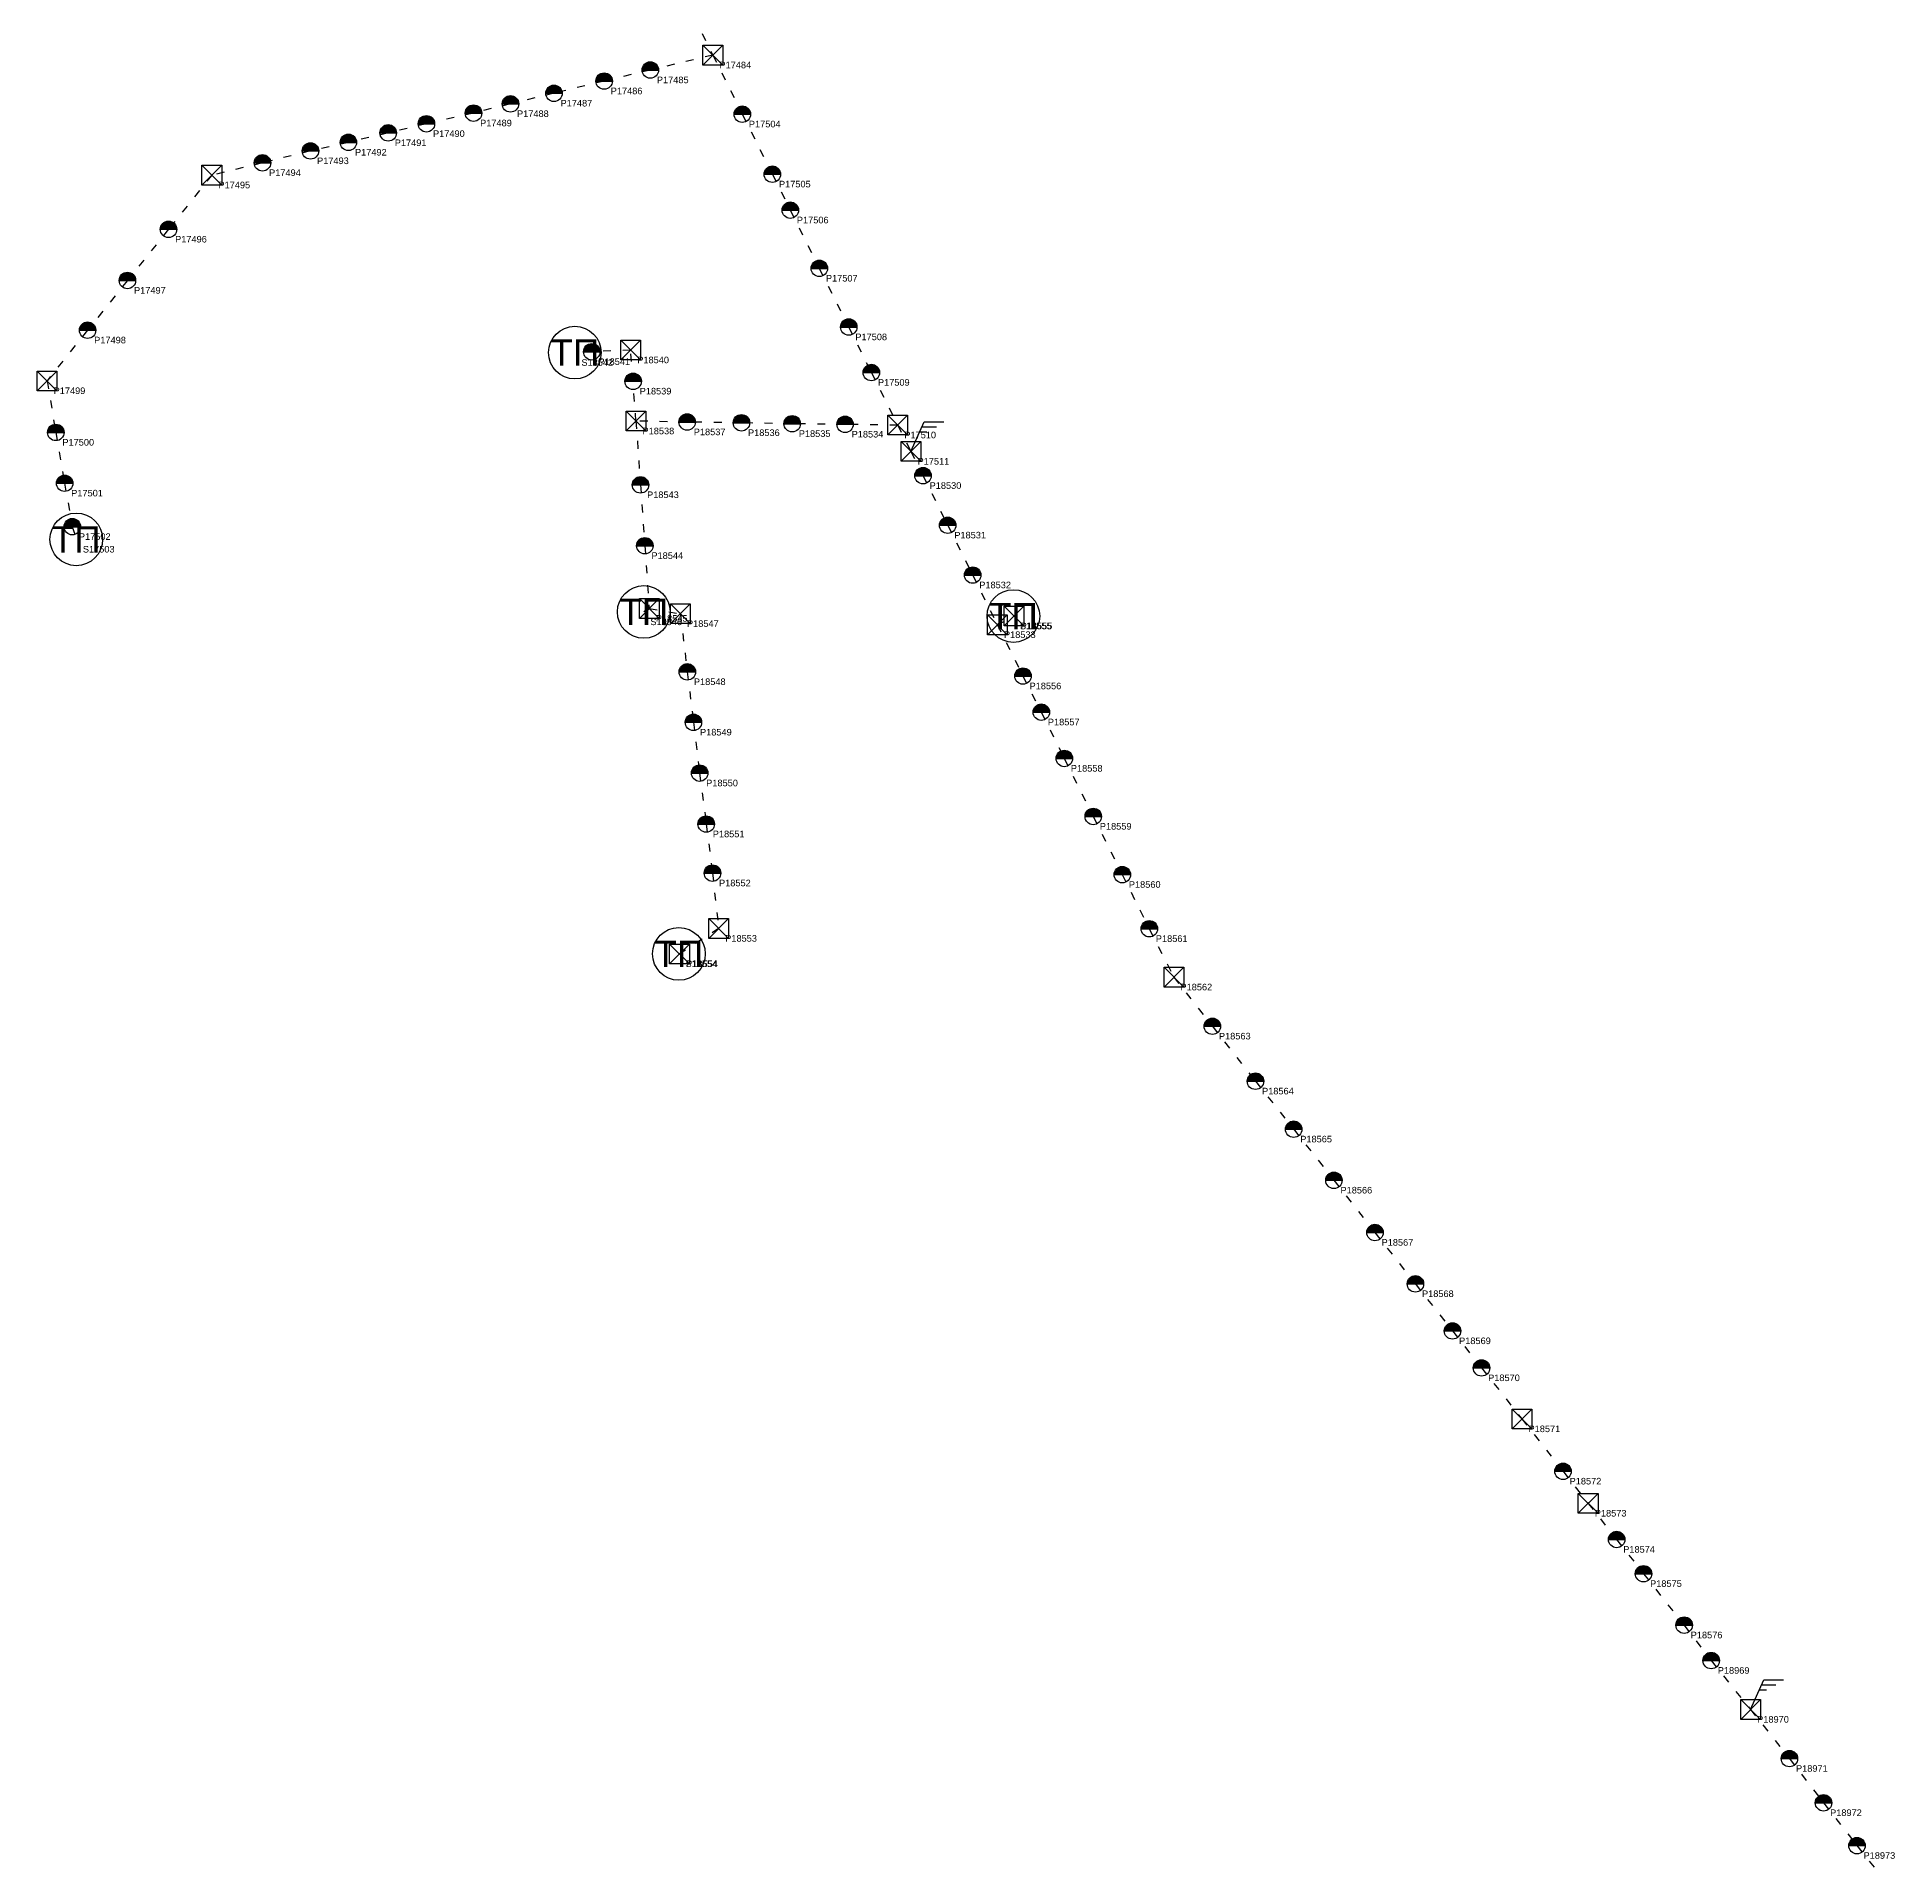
# Model space of a CAD drawing. Header units: metres. Extents: x 312646 to 321649, y 4821441 to 4834171.
# Drawn here: x 314425 to 317246, y 4825472 to 4828251 of the extents above; entities that cross this region are included whole.
import ezdxf
from ezdxf.enums import TextEntityAlignment as Align

# ---------------------------------------------------------------- set-up
doc = ezdxf.new("R2010")
doc.units = ezdxf.units.M
doc.header["$MEASUREMENT"] = 0
doc.linetypes.add('ACAD_ISO03W100', pattern=[30, 12, -18])
for name, color, linetype, lineweight in [('1_4', 7, 'Continuous', 25), ('21_2', 200, 'ACAD_ISO03W100', 25), ('28_2', 7, 'Continuous', 25), ('28_3', 7, 'Continuous', 25), ('57_2', 7, 'Continuous', 30), ('8_1', 140, 'Continuous', 25)]:
    doc.layers.add(name, color=color, linetype=linetype, lineweight=lineweight)
doc.styles.get("Standard").update_dxf_attribs({"font": 'arial.ttf', "height": 2})

# ---------------------------------------------------------------- blocks, each defined once
blk = doc.blocks.new('SECTIONALIZER-8_1')
at = {"layer": '8_1'}
for points in [[(0, 0), (2, 4.5)], [(1.33, 3), (2.43, 3)], [(1.67, 3.75), (3.86, 3.75)], [(2, 4.5), (5, 4.5)]]:
    blk.add_lwpolyline(points, dxfattribs=at)
blk = doc.blocks.new('TP-1_4')
at = {"layer": '1_4'}
blk.add_circle((0, 0), 4, dxfattribs=at)
at = {"layer": '1_4', "insert": (0, 0), "char_height": 4, "attachment_point": 5}
blk.add_mtext_dynamic_manual_height_columns('ТП', width=5.0652, gutter_width=75, heights=[0], dxfattribs=at)
at = {"layer": '1_4'}
blk.add_attdef('FIELD_ID', (4.98, 0.01), '', height=4, dxfattribs=at)
blk = doc.blocks.new('PYLON-MV-28_2')
at = {"layer": '28_2'}
blk.add_hatch(color=256, dxfattribs=at).paths.add_polyline_path([(-1.25, 0), (1.25, 0, 1)])
blk.add_line((-1.25, 0), (1.25, 0), dxfattribs=at)
blk.add_circle((0, 0), 1.25, dxfattribs=at)
blk.add_attdef('FIELD_ID', (2.57, 0), '', height=2, dxfattribs=at)
blk = doc.blocks.new('PYLON-MV-28_3')
at = {"layer": '28_3'}
blk.add_lwpolyline([(-1.5, 1.5), (1.5, 1.5), (1.5, -1.5), (-1.5, -1.5)], close=True, dxfattribs=at)
for points in [[(-1.5, 1.5), (1.5, -1.5)], [(-1.5, -1.5), (1.5, 1.5)]]:
    blk.add_lwpolyline(points, dxfattribs=at)
blk.add_attdef('FIELD_ID', (2.57, 0), '', height=2, dxfattribs=at)

msp = doc.modelspace()

# ---------------------------------------------------------------- linework, layer by layer
at = {"layer": '21_2'}
for points in [[(315311.2, 4828503.5), (315359.4, 4828407.1), (315421.3, 4828283.2), (315451.1, 4828223.5)], [(315451.1, 4828223.5), (315356.1, 4828200.9), (315286, 4828184.1), (315209.8, 4828165.5), (315143.7, 4828149.5), (315087.6, 4828135.4), (315016.1, 4828119.2), (314958, 4828105.4), (314897.6, 4828091), (314840, 4828078), (314767.1, 4828059.9), (314690.2, 4828041.2), (314624.4, 4827958.9), (314562, 4827881.2), (314501.5, 4827805.7), (314439.9, 4827728.7), (314453.2, 4827650.4), (314466.6, 4827573.2), (314478.3, 4827507.2), (314484.3, 4827488)], [(315451.1, 4828223.5), (315495.8, 4828133.8), (315541.5, 4828042.6), (315568.7, 4827988), (315612.8, 4827899.6), (315657.5, 4827810.5), (315691.8, 4827741.4), (315731.9, 4827661.5)], [(315334.3, 4827667.6), (315330, 4827728.1), (315326.3, 4827775.5), (315267.2, 4827772.9), (315241.5, 4827771.6)], [(315731.9, 4827661.5), (315651.9, 4827662.7), (315571.6, 4827663.6), (315494.5, 4827665), (315412.1, 4827666.2), (315334.3, 4827667.6)], [(315334.3, 4827667.6), (315341.2, 4827570.7), (315347.8, 4827478.3), (315354.5, 4827382.9)], [(315731.9, 4827661.5), (315752, 4827621.5)], [(315752, 4827621.5), (315770.3, 4827584.7), (315807.8, 4827509.4), (315845.7, 4827433.7), (315883.2, 4827358.2)], [(315354.5, 4827382.9), (315346.2, 4827377.7)], [(315354.5, 4827382.9), (315401.8, 4827375), (315412.3, 4827286.7), (315421.6, 4827210.1), (315431, 4827132.9), (315441, 4827055.5), (315450.5, 4826981), (315459.9, 4826896.9), (315400.5, 4826858.3)], [(315883.2, 4827358.2), (315908.5, 4827371.5)], [(315883.2, 4827358.2), (315922.1, 4827280.3), (315949.9, 4827225.5), (315984.8, 4827155.2), (316028.8, 4827067.1), (316072.9, 4826978.7), (316113.9, 4826896.5), (316151.3, 4826822.9), (316209.7, 4826748.4), (316275.2, 4826664.9), (316333.2, 4826592), (316394.3, 4826514.4), (316456.7, 4826435.1), (316518.1, 4826357.1), (316574.4, 4826285.6), (316618.5, 4826229.4), (316679.9, 4826151.9), (316742.3, 4826072.4), (316780.5, 4826023.7), (316823.7, 4825968.8), (316864.5, 4825916.8), (316926.2, 4825838.7), (316967.3, 4825784.9), (317027.1, 4825710.6)], [(317027.1, 4825710.6), (317086.1, 4825636), (317137.9, 4825568.8), (317188.7, 4825503.8), (317236, 4825444.5)]]:
    msp.add_lwpolyline(points, dxfattribs=at)

# ---------------------------------------------------------------- block references
at = {"layer": '1_4', "xscale": 10, "yscale": 10}
for p in [(315241.5, 4827771.6), (314484.3, 4827488), (315346.2, 4827377.7), (315907.5, 4827371.5), (315399.5, 4826858.3)]:
    msp.add_blockref('TP-1_4', p, dxfattribs=at)
at = {"layer": '28_2', "xscale": 10, "yscale": 10}
for p in [(315356.1, 4828200.9), (315209.8, 4828165.5), (315286, 4828184.1), (315087.6, 4828135.4), (315143.7, 4828149.5), (315016.1, 4828119.2), (315495.8, 4828133.8), (314897.6, 4828091), (314958, 4828105.4), (314767.1, 4828059.9), (314840, 4828078), (315541.5, 4828042.6), (315568.7, 4827988), (314624.4, 4827958.9), (314562, 4827881.2), (315612.8, 4827899.6), (314501.5, 4827805.7), (315657.5, 4827810.5), (315267.2, 4827772.9), (315691.8, 4827741.4), (315330, 4827728.1), (315412.1, 4827666.2), (315494.5, 4827665), (315571.6, 4827663.6), (315651.9, 4827662.7), (314453.2, 4827650.4), (314466.6, 4827573.2), (315770.3, 4827584.7), (315341.2, 4827570.7), (314478.3, 4827507.2), (315807.8, 4827509.4), (315347.8, 4827478.3), (315845.7, 4827433.7), (315412.3, 4827286.7), (315922.1, 4827280.3), (315421.6, 4827210.1), (315949.9, 4827225.5), (315984.8, 4827155.2), (315431, 4827132.9), (316028.8, 4827067.1), (315441, 4827055.5), (315450.5, 4826981), (316072.9, 4826978.7), (316113.9, 4826896.5), (316209.7, 4826748.4), (316275.2, 4826664.9), (316333.2, 4826592), (316394.3, 4826514.4), (316456.7, 4826435.1), (316518.1, 4826357.1), (316574.4, 4826285.6), (316618.5, 4826229.4), (316742.3, 4826072.4), (316823.7, 4825968.8), (316864.5, 4825916.8), (316926.2, 4825838.7), (316967.3, 4825784.9), (317086.1, 4825636), (317137.9, 4825568.8), (317188.7, 4825503.8)]:
    msp.add_blockref('PYLON-MV-28_2', p, dxfattribs=at)
at = {"layer": '28_3', "xscale": 10, "yscale": 10}
for p in [(315451.1, 4828223.5), (314690.2, 4828041.2), (315326.3, 4827775.5), (314439.9, 4827728.7), (315334.3, 4827667.6), (315731.9, 4827661.5), (315752, 4827621.5), (315354.5, 4827382.9), (315401.8, 4827375), (315908.5, 4827371.5), (315883.2, 4827358.2), (315459.9, 4826896.9), (315400.5, 4826858.3), (316151.3, 4826822.9), (316679.9, 4826151.9), (316780.5, 4826023.7), (317027.1, 4825710.6)]:
    msp.add_blockref('PYLON-MV-28_3', p, dxfattribs=at)
at = {"layer": '8_1', "xscale": 10, "yscale": 10}
for p in [(315752, 4827621.5), (317027.1, 4825710.6)]:
    msp.add_blockref('SECTIONALIZER-8_1', p, dxfattribs=at)

# ---------------------------------------------------------------- texts
at = {"layer": '57_2'}
for s, p in [('P17484', (315461.1, 4828213.5)), ('P17485', (315366.1, 4828190.9)), ('P17487', (315219.8, 4828155.5)), ('P17486', (315296, 4828174.1)), ('P17489', (315097.6, 4828125.4)), ('P17488', (315153.7, 4828139.5)), ('P17504', (315505.8, 4828123.8)), ('P17491', (314968, 4828095.4)), ('P17490', (315026.1, 4828109.2)), ('P17493', (314850, 4828068)), ('P17492', (314907.6, 4828081)), ('P17494', (314777.1, 4828049.9)), ('P17495', (314700.2, 4828031.2)), ('P17505', (315551.5, 4828032.6)), ('P17506', (315578.7, 4827978)), ('P17496', (314634.4, 4827948.9)), ('P17497', (314572, 4827871.2)), ('P17507', (315622.8, 4827889.6)), ('P17498', (314511.5, 4827795.7)), ('P17508', (315667.5, 4827800.5)), ('S18542', (315251.5, 4827761.6)), ('P18541', (315277.2, 4827762.9)), ('P18540', (315336.3, 4827765.5)), ('P17509', (315701.8, 4827731.4)), ('P17499', (314449.9, 4827718.7)), ('P18539', (315340, 4827718.1)), ('P17500', (314463.2, 4827640.4)), ('P18538', (315344.3, 4827657.6)), ('P18537', (315422.1, 4827656.2)), ('P18536', (315504.5, 4827655)), ('P18535', (315581.6, 4827653.6)), ('P18534', (315661.9, 4827652.7)), ('P17510', (315741.9, 4827651.5)), ('P17511', (315762, 4827611.5)), ('P17501', (314476.6, 4827563.2)), ('P18543', (315351.2, 4827560.7)), ('P18530', (315780.3, 4827574.7)), ('P18531', (315817.8, 4827499.4)), ('P17502', (314488.3, 4827497.2)), ('S17503', (314494.3, 4827478)), ('P18544', (315357.8, 4827468.3)), ('P18532', (315855.7, 4827423.7)), ('S18546', (315356.2, 4827367.7)), ('P18545', (315364.5, 4827372.9)), ('P18547', (315411.8, 4827365)), ('S18555', (315917.5, 4827361.5)), ('P18555', (315918.5, 4827361.5)), ('P18533', (315893.2, 4827348.2)), ('P18548', (315422.3, 4827276.7)), ('P18556', (315932.1, 4827270.3)), ('P18549', (315431.6, 4827200.1)), ('P18557', (315959.9, 4827215.5)), ('P18558', (315994.8, 4827145.2)), ('P18550', (315441, 4827122.9)), ('P18559', (316038.8, 4827057.1)), ('P18551', (315451, 4827045.5)), ('P18552', (315460.5, 4826971)), ('P18560', (316082.9, 4826968.7)), ('P18553', (315469.9, 4826886.9)), ('P18561', (316123.9, 4826886.5)), ('S18554', (315409.5, 4826848.3)), ('P18554', (315410.5, 4826848.3)), ('P18562', (316161.3, 4826812.9)), ('P18563', (316219.7, 4826738.4)), ('P18564', (316285.2, 4826654.9)), ('P18565', (316343.2, 4826582)), ('P18566', (316404.3, 4826504.4)), ('P18567', (316466.7, 4826425.1)), ('P18568', (316528.1, 4826347.1)), ('P18569', (316584.4, 4826275.6)), ('P18570', (316628.5, 4826219.4)), ('P18571', (316689.9, 4826141.9)), ('P18572', (316752.3, 4826062.4)), ('P18573', (316790.5, 4826013.7)), ('P18574', (316833.7, 4825958.8)), ('P18575', (316874.5, 4825906.8)), ('P18576', (316936.2, 4825828.7)), ('P18969', (316977.3, 4825774.9)), ('P18970', (317037.1, 4825700.6)), ('P18971', (317096.1, 4825626)), ('P18972', (317147.9, 4825558.8)), ('P18973', (317198.7, 4825493.8))]:
    msp.add_text(s, height=10, dxfattribs=at).set_placement(p, align=Align.TOP_LEFT)

doc.saveas('drawing.dxf')
